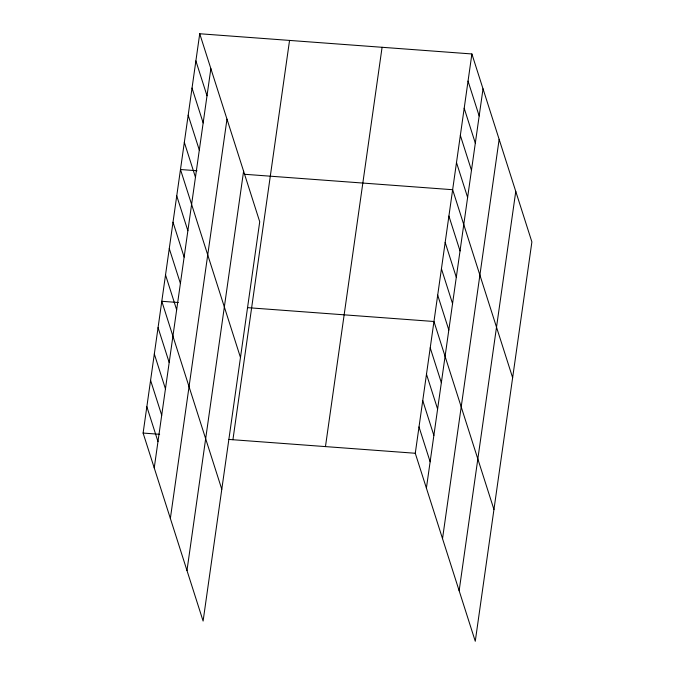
<?xml version="1.0" encoding="UTF-8"?>
<svg xmlns="http://www.w3.org/2000/svg" width="675" height="675" viewBox="0 0 675 675"><rect width="100%" height="100%" fill="white"/><g stroke="black" fill="none" stroke-linecap="round" stroke-linejoin="round"><path stroke-width="1.01" d="M199.732 33.75L259.723 221.738L203.107 621.042L143.108 433.063L199.732 33.75L471.892 53.958L531.892 241.937L475.267 641.25L415.277 453.263L471.892 53.958M154.238 467.927L210.862 68.614M170.362 518.451L226.986 119.146M186.975 570.518L243.599 171.205M232.926 439.729L289.55 40.416M325.46 446.597L382.084 47.284M426.398 488.126L483.022 88.813M442.522 538.658L499.146 139.345M459.143 590.718L515.767 191.413M196.999 170.741L180.478 169.518L240.477 357.505M244.485 174.268L452.647 189.717L512.637 377.705M178.31 302.518L161.797 301.286L221.788 489.274M247.48 307.648L433.958 321.494L493.948 509.482M143.108 433.063L159.629 434.287M228.791 439.425L415.277 453.263M468.045 81.11L479.174 115.973M464.197 108.262L475.318 143.125M460.342 135.413L471.471 170.277M456.494 162.565L467.623 197.429M448.909 216.076L460.029 250.94M445.171 242.426L456.3 277.29M441.433 268.785L452.562 303.649M437.695 295.135L448.824 329.999M430.22 347.844L441.349 382.708M426.482 374.203L437.611 409.067M422.744 400.553L433.873 435.417M419.006 426.912L430.135 461.776M195.885 60.902L207.006 95.766M192.029 88.054L203.158 122.918M188.182 115.206L199.311 150.069M184.334 142.366L195.455 177.221M176.74 195.868L187.869 230.732M173.011 222.227L184.132 257.091M169.273 248.577L180.394 283.441M165.535 274.936L176.656 309.8M158.06 327.645L169.189 362.509M154.322 353.995L165.451 388.859M150.584 380.354L161.713 415.218M146.846 406.704L157.975 441.568"/></g></svg>
